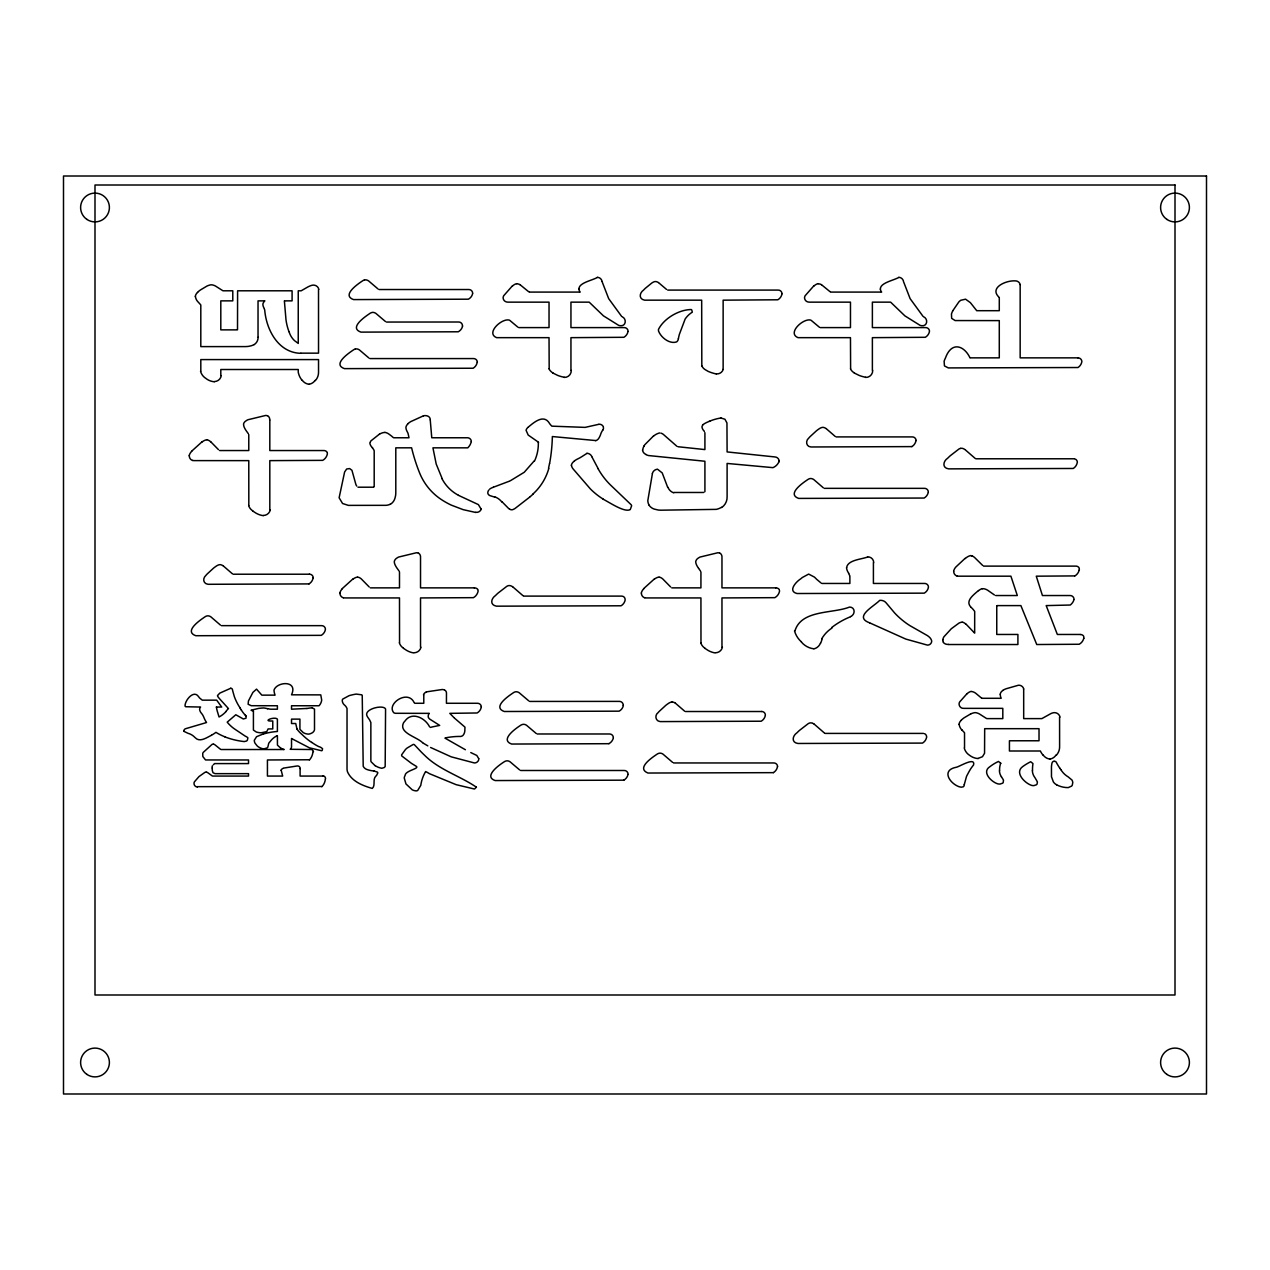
<?xml version="1.0" encoding="UTF-8"?>
<svg xmlns="http://www.w3.org/2000/svg" width="1270" height="1270" viewBox="0 0 1270 1270"><rect width="100%" height="100%" fill="white"/><g stroke="black" fill="none" stroke-linecap="round" stroke-linejoin="round"><path stroke-width="1.5" d="M212.169 767.874L212.185 766.445A2.588 2.588 0 0 1 212.471 765.778M220.805 375.507L220.805 369.506L298.244 369.506L298.244 372.221A17.701 17.701 0 0 0 301.958 380.159L302.244 380.444M480.854 508.698L478.393 504.603L458.47 495.348M202.755 753.554L202.755 754.682A13.859 13.859 0 0 0 202.882 756.602L205.549 759.952L248.523 759.968L248.523 763.587L214.646 763.587L213.376 764.699M623.189 705.31L623.205 705.056A3.746 3.746 0 0 0 619.458 701.389L529.796 701.437M281.21 770.334L282.67 776.065L267.43 776.065L267.43 759.968L309.166 759.762M652.383 473.726L647.811 500.618A9.684 9.684 0 0 0 648.843 504.634L649.256 505.285M462.439 326.057L462.47 325.676A3.746 3.746 0 0 0 458.724 322.008L386.445 322.056M549.545 463.486L548.513 468.328M722.884 369.411L722.995 368.856A9.668 9.668 0 0 0 723.138 367.157L723.138 300.164L777.811 299.784A8.604 8.604 0 0 0 781.955 294.116M1079.246 570.071L1079.325 569.452A3.318 3.318 0 0 0 1079.23 568.627M1083.802 638.413L1083.881 637.794A3.318 3.318 0 0 0 1083.786 636.968M778.732 462.042L778.923 461.137M203.025 752.602L212.074 744.379A4 4 0 0 1 213.122 744.125M820.547 643.287L820.865 642.62A23.654 23.654 0 0 0 822.071 639.048M952.802 310.737L958.834 301.942A12.541 12.541 0 0 1 960.771 300.276L965.549 299.18L970.216 302.53A32.163 32.163 0 0 1 971.534 304.101L976.551 310.467M534.305 460.788L524.256 472.265L510.318 480.774M644.033 445.992L644.573 445.103A17.129 17.129 0 0 1 644.842 444.69L653.415 436.054M602.98 429.863L603.472 428.45A5.302 5.302 0 0 0 603.409 427.53M225.679 711.724L226.219 711.057A30.75 30.75 0 0 1 228.473 708.596L219.25 698.405A28.67 28.67 0 0 1 218.456 697.373A3.175 3.175 0 0 1 217.503 695.547L219.805 693.118L230.68 688.292M191.564 451.279L202.009 441.833M342.281 588.582L352.727 579.136M643.715 588.582L654.161 579.136M197.517 292.402L198.771 291.227A27.765 27.765 0 0 1 200.39 289.989L206.994 286.052A15.129 15.129 0 0 1 210.979 284.813L211.153 284.829A7.239 7.239 0 0 1 212.709 284.988L213.979 285.369A14.319 14.319 0 0 1 215.535 286.067L222.583 290.56A5.794 5.794 0 0 0 223.155 290.798L232.791 290.798L232.791 300.863L220.805 300.863L220.805 329.867L236.633 329.867A4.731 4.731 0 0 0 237.506 329.803L237.601 290.798L292.084 290.798L292.084 300.863L284.385 300.863M961.247 720.217L962.517 719.042A27.765 27.765 0 0 1 964.12 717.804L970.74 713.867M527.812 427.53L527.701 427.625A8.572 8.572 0 0 0 526.986 428.466L526.939 428.53A4.381 4.381 0 0 0 526.082 430.339L528.193 435.054L537.607 441.611A54.451 54.451 0 0 1 538.575 442.341M702.675 425.101L701.961 426.752A6.62 6.62 0 0 0 704.088 430.974L704.358 431.578M528.003 427.339C533.844 422.481 543.814 413.591 549.577 423.513A13.605 13.605 0 0 0 551.91 426.164L585.121 427.387L598.678 424.339M532.876 494.3L530.225 496.665M408.146 423.545L408.813 422.973A20.241 20.241 0 0 1 410.766 421.608L423.434 415.83M529.844 496.999L515.017 508.492A12.875 12.875 0 0 1 512.413 509.73L511.715 509.778A4.429 4.429 0 0 1 509.841 509.286L509.826 509.286M967.089 693.579L959.644 701.977A6.54 6.54 0 0 0 959.136 703.437L959.088 703.897A4.461 4.461 0 0 0 962.184 708.216L962.866 708.263A7.112 7.112 0 0 0 964.009 708.358L1002.808 708.358L1002.808 718.614L986.901 718.614A5.794 5.794 0 0 1 986.33 718.375L979.376 713.931A14.319 14.319 0 0 0 977.725 713.184L976.566 712.835A7.239 7.239 0 0 0 974.884 712.645L974.725 712.676A15.129 15.129 0 0 0 970.756 713.899M512.239 286.036L503.666 295.783A7.795 7.795 0 0 0 503.111 297.624L503.126 297.831A4.397 4.397 0 0 0 506.46 301.942L507.047 302.038A8.985 8.985 0 0 0 508.476 302.149L549.037 302.149L549.037 327.596L518.763 327.596M813.673 286.036L805.101 295.783A7.795 7.795 0 0 0 804.545 297.624L804.545 297.831A4.397 4.397 0 0 0 807.895 301.942L808.482 302.038A8.985 8.985 0 0 0 809.911 302.149L850.471 302.149L850.471 327.596L820.198 327.596M630.285 509.492L631.635 505.762A5.318 5.318 0 0 0 631.19 504.777L611.886 486.331A71.231 71.231 0 0 1 598.106 468.741M574.342 460.947L574.786 460.629A21.225 21.225 0 0 1 577.183 459.2L578.564 458.502A37.56 37.56 0 0 0 582.009 456.533L586.931 453.39M965.136 558.34L955.993 566.88A9.271 9.271 0 0 0 953.627 571.262M978.44 590.566C973.439 594.963 964.978 601.012 970.883 607.123M321.532 786.479L197.326 786.67M1002.856 690.372L1002.967 690.293A15.065 15.065 0 0 1 1006.094 688.769L1018.476 685.228A5.096 5.096 0 0 1 1023.763 688.927M309.039 583.914L208.074 584.295C203.248 583.755 202.263 578.596 205.946 575.326A34.957 34.957 0 0 1 207.28 573.881L213.503 568.166A42.418 42.418 0 0 1 214.566 567.325L216.217 566.15A12.954 12.954 0 0 1 217.726 565.277L217.9 565.213A5.779 5.779 0 0 1 219.996 564.658A4.651 4.651 0 0 1 221.583 565.007L221.996 565.182A8.525 8.525 0 0 1 222.869 565.642L223.06 565.753M911.908 446.611L810.943 446.976C806.244 446.722 805.132 441.007 808.815 438.023A34.957 34.957 0 0 1 810.149 436.578L816.372 430.863A42.418 42.418 0 0 1 817.435 430.022L819.087 428.847A12.954 12.954 0 0 1 820.595 427.974L820.753 427.911A5.779 5.779 0 0 1 822.865 427.355A4.651 4.651 0 0 1 824.436 427.704L824.865 427.879A8.525 8.525 0 0 1 825.738 428.339L825.929 428.45M623.856 780.177L495.173 780.558C483.314 776.589 498.475 765.35 504.603 761.556A7.763 7.763 0 0 1 505.952 761L506.031 760.984A4.524 4.524 0 0 1 508.762 761.127L509.175 761.317A8.7 8.7 0 0 1 510.064 761.794L519.7 769.969M773.398 772.652L647.954 773.033C636.095 768.271 651.716 757.745 657.495 753.888A7.842 7.842 0 0 1 658.86 753.332L658.939 753.316A4.524 4.524 0 0 1 661.686 753.459L662.099 753.65A8.7 8.7 0 0 1 662.988 754.126L672.64 762.413M721.55 507.286L721.392 507.381A17.462 17.462 0 0 1 716.963 509.191A23.225 23.225 0 0 1 716.328 509.365L660.829 510.191A27.273 27.273 0 0 1 658.209 510.016L654.161 509.064A10.414 10.414 0 0 1 649.16 505.365M254.016 344.583L253.905 344.646A12.748 12.748 0 0 1 250.857 345.869L248.714 346.329A28.813 28.813 0 0 1 244.697 346.599L200.803 346.615L200.803 305.022A12.938 12.938 0 0 0 200.311 304.371L198.422 302.323A9.716 9.716 0 0 1 195.437 296.688L195.501 296.545M629.777 509.826C623.856 512.128 610.727 503.19 603.186 499.205M608.949 743.696L511.651 744.045C499.777 739.918 515.048 728.837 521.081 725.027A7.763 7.763 0 0 1 522.43 724.487L522.51 724.471A4.524 4.524 0 0 1 525.24 724.614L525.653 724.805A8.7 8.7 0 0 1 526.542 725.281L536.178 733.457M211.391 735.314C206.835 737.521 199.834 742.648 195.294 737.791A26.289 26.289 0 0 1 194.262 736.806A14.319 14.319 0 0 0 188.008 733.314L183.896 731.329M379.508 434.07L370.951 440.865A6.255 6.255 0 0 0 370.189 442.341M850.567 616.585C855.44 614.601 855.44 607.219 849.598 607.044C832.723 613.791 801.56 609.505 794.988 630.761M1074.658 575.913L1036.272 576.183L1042.432 595.535L1069.991 595.535A3.889 3.889 0 0 1 1074.055 599.281M390.033 504.269L389.398 504.571A11.573 11.573 0 0 1 385.921 505.333L348.377 505.381L342.567 503.507L339.122 497.776L344.615 471.995L346.662 468.995L349.663 468.582L351.949 470.313L355.886 484.473A12.954 12.954 0 0 0 356.124 484.997L356.727 486.045M509.476 481.155L493.363 487.22M283.416 768.128L297.275 765.953A2.73 2.73 0 0 1 300.26 768.62M426.006 692.182L426.244 692.086A12.271 12.271 0 0 1 427.276 691.737L442.198 689.515A8.096 8.096 0 0 1 442.849 689.562L443.754 689.737A4.461 4.461 0 0 1 444.421 689.975M709.247 421.259L710.549 420.735M1075.15 459.042A3.493 3.493 0 0 1 1077.325 462.264L1077.23 462.629A8.652 8.652 0 0 1 1073.213 468.471L948.658 468.868C941.895 468.011 943.102 461.137 947.674 458.216A68.85 68.85 0 0 1 950.182 455.803L958.961 449.008A8.001 8.001 0 0 1 960.279 448.469L960.342 448.453M472.662 293.433A8.207 8.207 0 0 1 468.36 299.196L353.584 299.593C340.709 295.116 359.489 282.924 362.871 280.654A7.763 7.763 0 0 1 364.363 280.035L364.426 280.019M477.202 362.188L477.155 362.569A8.604 8.604 0 0 1 473.123 368.236L344.456 368.633C331.454 364.173 350.488 351.965 353.758 349.695A7.763 7.763 0 0 1 355.235 349.075L355.314 349.059M263.414 733.901L256.572 736.695L254.302 740.283A6.318 6.318 0 0 0 255.032 743.188L257.238 745.966A12.033 12.033 0 0 0 263.858 748.903L267.176 747.887A2.81 2.81 0 0 0 267.843 747.062L268.748 743.22L271.669 739.711A18.637 18.637 0 0 1 277.336 735.616M595.646 440.547L552.355 436.547A170.513 170.513 0 0 1 549.608 463.486M306.895 708.454L291.528 709.2L291.528 705.755L319.056 705.755A10.366 10.366 0 0 0 321.691 700.04L320.77 694.88L291.528 694.817C298.355 680.053 276.971 681.434 274.018 690.086A15.05 15.05 0 0 0 275.082 695.135L261.842 695.15L256.524 689.134L252.905 692.388L248.444 700.945L248.126 704.247L251.254 705.707L277.4 705.755L277.4 709.2L270.78 709.2A16.589 16.589 0 0 1 268.383 708.819L267.541 708.676M300.736 353.203L300.53 353.235A8.033 8.033 0 0 1 299.895 353.282C278.257 352.203 266.414 329.946 264.731 310.197A9.065 9.065 0 0 0 264.477 309.277L264.414 309.07M978.17 758.38L982.472 756.698L984.552 753.269L984.679 728.678L1039.019 728.678L1039.019 740.775L1009.428 740.775L1009.428 750.999L1040.368 750.999A17.399 17.399 0 0 0 1042.781 754.793L1043.178 755.269M720.995 418.036L724.948 419.243L726.948 422.958L727.107 451.929L775.065 456.962A4.429 4.429 0 0 1 779.177 461.105M982.44 588.74L982.901 588.708A6.667 6.667 0 0 1 984.758 588.962L985.456 589.169A13.97 13.97 0 0 1 987.695 590.248L994.458 594.979M263.271 515.477L263.462 515.461A7.08 7.08 0 0 0 270.272 509.969M597.376 277.447C591.82 280.606 578.66 282.797 578.945 289.131M898.811 277.447C893.27 280.543 880.062 282.877 880.38 289.131M379.079 289.528L468.741 289.528A3.746 3.746 0 0 1 472.646 293.132M667.718 290.084L778.129 290.084A3.746 3.746 0 0 1 782.018 293.703M529.479 292.084L580.184 292.084A6.493 6.493 0 0 1 578.898 289.131M830.913 292.084L881.618 292.084A6.493 6.493 0 0 1 880.332 289.131M976.789 310.69L999.284 310.69L999.284 297.863M301.022 353.155L318.532 353.155L318.516 289.417M970.153 357.854L999.284 357.854L999.284 320.611L955.119 320.564L951.659 318.357L951.468 313.992A17.986 17.986 0 0 1 952.817 310.753M1077.944 357.854L1020.159 357.854L1020.159 286.036A6.81 6.81 0 0 0 1020.048 284.766L1020.016 284.655M369.951 358.569L473.456 358.569A3.746 3.746 0 0 1 477.361 362.188M716.375 373.904L716.597 373.904A6.477 6.477 0 0 0 723.17 369.506M564.118 377.158L563.705 377.126A31.178 31.178 0 0 1 557.657 375.38L552.894 373.047M865.553 377.158L865.14 377.126A31.178 31.178 0 0 1 859.091 375.38L854.329 373.047M214.265 381.587L214.614 381.556A7.017 7.017 0 0 0 221.266 375.587M598.98 424.275L599.297 424.275A4.096 4.096 0 0 1 603.409 427.006M836.089 436.912L912.209 436.912A3.746 3.746 0 0 1 916.115 440.531M219.631 450.548L248.777 450.548L248.777 434.626M975.9 458.787L1073.515 458.787A4.921 4.921 0 0 1 1074.293 458.851M357.981 487.204L373.507 487.204M824.325 488.347L924.417 488.347A3.746 3.746 0 0 1 928.322 491.95M673.814 492.474L702.691 492.474A8.223 8.223 0 0 0 703.834 492.395M475.805 512.477L463.169 509.651L451.374 505.158A78.295 78.295 0 0 1 441.166 499.428A57.848 57.848 0 0 1 419.735 473.265A178.197 178.197 0 0 1 411.607 447.818L395.795 447.834L395.795 492.109A24.32 24.32 0 0 1 395.573 495.681L394.954 498.269A10.43 10.43 0 0 1 390.192 504.412M867.616 557.022C861.187 559.403 847.598 560.006 846.646 567.642M983.551 566.118L1075.579 566.118A3.873 3.873 0 0 1 1079.103 567.817M233.22 574.215L309.34 574.215M821.944 583.454L849.884 583.454L849.884 576.278M370.348 587.867L399.494 587.867L399.494 571.929M474.329 587.867L420.529 587.867L420.529 557.371A4.588 4.588 0 0 0 418.433 553.037M671.782 587.867L700.929 587.867L700.929 571.929M775.764 587.867L721.963 587.867L721.963 557.371A4.588 4.588 0 0 0 719.868 553.037M995.696 595.535L1017.318 595.535L1010.904 576.183L959.009 576.183A7.588 7.588 0 0 1 957.77 576.104L957.135 575.961M523.748 596.106L621.379 596.106A4.921 4.921 0 0 1 622.141 596.154M997.283 605.6L1020.889 605.6L1036.749 644.525L1079.214 644.255A9.382 9.382 0 0 0 1083.754 638.397M221.456 625.65L321.564 625.65A3.746 3.746 0 0 1 325.453 629.269M1080.151 634.46L1057.354 634.46L1046.194 605.6L1070.245 605.028A10.779 10.779 0 0 0 1073.912 599.932M948.42 644.525L1017.905 644.525L1017.905 634.46L996.759 634.46L996.759 605.822M982.17 698.294L1001.189 698.294L1000.697 696.992A8.239 8.239 0 0 1 1000.331 695.261L1000.315 694.817M415.052 703.278L423.783 703.278L423.783 694.96M216.408 707.041L221.694 707.041L216.694 700.151L202.279 700.151L199.755 698.135A30.242 30.242 0 0 1 198.596 696.69C193.707 689.229 184.674 700.738 185.055 706.041A1.746 1.746 0 0 0 185.737 706.739L200.565 707.041A3.715 3.715 0 0 0 199.644 709.597A7.08 7.08 0 0 0 201.295 713.089A14.541 14.541 0 0 1 203.756 717.121A28.496 28.496 0 0 0 206.534 722.535L185.341 728.774A2.842 2.842 0 0 0 183.801 731.187M685.371 711.517L761.492 711.517M429.038 713.359L395.335 713.295A5.699 5.699 0 0 1 393.779 712.724C386.096 703.929 408.067 688.896 414.242 702.818M825.182 733.409L922.798 733.409A4.921 4.921 0 0 1 923.576 733.457M537.162 733.981L609.457 733.981A3.746 3.746 0 0 1 613.346 737.584M220.916 749.522L284.178 749.522A13.367 13.367 0 0 1 280.813 748.205M673.608 762.952L773.7 762.952A3.746 3.746 0 0 1 777.605 766.572M520.668 770.493L624.173 770.493A3.746 3.746 0 0 1 628.063 774.097M323.024 776.065L300.101 776.065L300.101 768.62M657.844 469.456L662.226 472.932L667.702 487.362M373.952 770.969L377.285 772.049A2.381 2.381 0 0 1 377.841 772.858L376.571 775.43A14.684 14.684 0 0 1 375.872 776.097C372.332 779.32 375.777 785.447 372.269 788.416C362.871 785.765 351.647 781.367 347.488 771.795A11.097 11.097 0 0 1 347.027 768.985L347.027 708.596A8.62 8.62 0 0 0 344.297 704.866A6.096 6.096 0 0 1 342.265 700.214A3.461 3.461 0 0 1 342.725 699.103L349.075 695.674A54.531 54.531 0 0 1 356.251 694.087L361.744 694.817A2.095 2.095 0 0 1 362.236 695.484L363.204 766.255A6.398 6.398 0 0 0 365.522 768.794L365.903 769.017A7.842 7.842 0 0 0 367.173 769.572A25.813 25.813 0 0 0 373.952 770.969M312.325 707.946L314.5 709.089L314.5 729.774A4.921 4.921 0 0 1 312.404 732.695A10.033 10.033 0 0 1 308.769 734.108A10.986 10.986 0 0 1 303.292 732.631L299.926 729.345L299.926 719.122L291.528 719.122L291.528 723.519L295.719 723.519L296.974 728.917M678.005 446.738L704.913 449.58L704.913 432.721M495.046 497.237L489.585 495.506M192.707 460.391L193.294 460.534A7.588 7.588 0 0 0 194.532 460.613L248.777 460.629L248.825 505.492M644.811 597.694L645.446 597.837A7.588 7.588 0 0 0 646.684 597.932L700.929 597.932L700.976 642.795M343.376 597.694L344.011 597.837A7.588 7.588 0 0 0 345.249 597.932L399.494 597.932L399.542 642.795M972.217 556.006L972.249 556.022A4 4 0 0 0 971.169 555.752M821.436 284.655L829.215 291.02A11.414 11.414 0 0 0 830.04 291.624L830.31 291.783M520.001 284.655L527.78 291.02A11.414 11.414 0 0 0 528.606 291.624L528.876 291.783M869.712 622.871L905.812 639.08L927.37 645.096A4.127 4.127 0 0 0 931.72 641.064M869.569 622.808C853.297 616.903 873.871 606.473 879.713 600.361L880.713 600.361A6.937 6.937 0 0 1 886.222 602.964L894.731 613.077A78.724 78.724 0 0 0 909.876 625.618L927.179 635.476A18.082 18.082 0 0 1 927.719 635.841L928.291 636.254A13.478 13.478 0 0 1 929.005 636.826L929.624 637.413A7.302 7.302 0 0 1 931.529 640.445M470.773 752.57L476.806 755.459L478.663 758.539M645.986 454.581L646.335 454.755A14.446 14.446 0 0 0 648.51 455.549L704.913 461.248L704.913 491.68M509.714 509.238L509.683 509.222A8.461 8.461 0 0 1 508.746 508.619L502.11 501.856M465.392 749.729L444.96 738.108A18.224 18.224 0 0 1 447.627 737.473L447.723 737.457A71.977 71.977 0 0 1 460.947 736.441L462.47 735.838A5.874 5.874 0 0 0 464.169 733.457L464.423 732.822A10.112 10.112 0 0 0 464.63 732.012L464.693 731.711A13.033 13.033 0 0 0 464.82 730.948L464.979 727.154L454.247 717.915M981.631 698.024L981.567 697.992A9.43 9.43 0 0 1 980.805 697.5L975.789 693.309A8.858 8.858 0 0 0 971.248 691.467M676.91 446.278L663.178 434.261A10.097 10.097 0 0 0 662.337 433.737L662.051 433.594A5.318 5.318 0 0 0 660.987 433.181M280.781 748.236L277.447 745.125L277.4 735.743M430.578 747.474L451.231 756.841L474.329 762.937A4.27 4.27 0 0 0 478.853 758.761M975.265 458.486L965.073 449.644M824.468 733.06L814.276 724.202M523.034 595.741L512.842 586.899M1056.592 784.765L1055.354 783.971A8.969 8.969 0 0 1 1053.37 781.907L1051.481 776.764L1051.449 766.858A23.987 23.987 0 0 1 1051.957 763.238L1052.322 762.317A2.286 2.286 0 0 1 1054.084 761.254M427.815 745.871L423.307 743.204M422.815 742.918C417.052 736.79 398.161 733.044 403.638 722.63A16.923 16.923 0 0 1 404.908 721.138C411.75 711.2 424.974 717.788 429.498 726.662M658.431 282.559L658.32 282.496A8.08 8.08 0 0 0 657.431 282.019L657.066 281.876A4.381 4.381 0 0 0 654.431 281.686A9.906 9.906 0 0 0 651.637 283.162L645.287 288.338A59.769 59.769 0 0 0 643.604 290.036C639.429 292.894 638.508 298.958 644.541 300.164L701.675 300.164L701.818 365.712M675.211 703.072L675.021 702.945A8.525 8.525 0 0 0 674.148 702.485L673.767 702.326A4.651 4.651 0 0 0 672.147 701.992M814.038 724.043L813.832 723.916A9.049 9.049 0 0 0 812.895 723.408M512.604 586.74L512.397 586.613A9.049 9.049 0 0 0 511.461 586.105L511.064 585.93A4.604 4.604 0 0 0 508.19 585.708A8.001 8.001 0 0 0 506.809 586.327L498.031 593.106A68.85 68.85 0 0 0 495.506 595.519C491.03 598.583 489.617 604.996 496.506 606.171L621.062 605.79A8.652 8.652 0 0 0 625.173 599.948L625.11 599.567A3.493 3.493 0 0 0 622.998 596.344M375.126 765.715L371.173 761.841A4.778 4.778 0 0 1 370.856 760.889L370.856 722.535L369.602 719.899A33.258 33.258 0 0 0 368.348 718.121A20.606 20.606 0 0 1 367.189 716.296C362.998 709.104 383.445 704.183 385.572 709.025L385.175 766.413A3.096 3.096 0 0 1 384.191 767.54L381.889 768.271A16.621 16.621 0 0 1 375.19 765.619M964.755 449.437L964.613 449.358A9.049 9.049 0 0 0 963.612 448.802L963.295 448.659A4.604 4.604 0 0 0 960.342 448.405M820.976 582.93L816.642 579.295A46.609 46.609 0 0 0 814.387 577.072L808.657 574.088L802.354 577.501A64.373 64.373 0 0 0 800.719 578.85C795.893 581.866 787.543 591.248 797.036 593.519L924.258 593.153A8.604 8.604 0 0 0 928.402 587.486M378.015 288.941L368.538 280.86A8.7 8.7 0 0 0 367.586 280.352L367.205 280.194A4.524 4.524 0 0 0 364.426 279.987M385.461 321.532L375.888 313.404A8.7 8.7 0 0 0 374.936 312.88L374.523 312.706A4.524 4.524 0 0 0 371.792 312.515L371.761 312.563A7.763 7.763 0 0 0 370.364 313.118C366.903 315.516 347.916 327.612 360.934 332.121L458.232 331.787A8.588 8.588 0 0 0 462.597 326.088M368.887 357.981L359.41 349.917A8.7 8.7 0 0 0 358.457 349.393L358.077 349.234A4.524 4.524 0 0 0 355.298 349.028M528.796 700.897L519.192 692.737A8.7 8.7 0 0 0 518.303 692.261L518.001 692.134A4.524 4.524 0 0 0 515.144 691.896A7.763 7.763 0 0 0 513.731 692.499C509.683 695.23 491.538 707.041 504.301 711.502L619.093 711.168A8.207 8.207 0 0 0 623.38 705.342M658.638 282.702L666.544 289.433M826.151 428.593L835.152 436.388M675.434 703.215L684.435 711.01M223.282 565.912L232.283 573.707M823.262 487.743L813.705 479.504A8.7 8.7 0 0 0 812.816 479.028L812.467 478.885A4.524 4.524 0 0 0 809.641 478.663A7.842 7.842 0 0 0 808.228 479.282C803.91 482.14 786.067 494.014 798.671 498.411L924.115 498.046A8.604 8.604 0 0 0 928.259 492.363M220.393 625.046L210.836 616.823A8.7 8.7 0 0 0 209.947 616.331L209.645 616.204A4.524 4.524 0 0 0 206.772 615.982A7.842 7.842 0 0 0 205.359 616.585C201.152 619.411 183.102 631.301 195.802 635.714L321.247 635.349A8.604 8.604 0 0 0 325.39 629.682M220.377 749.205L214.995 744.855A7.652 7.652 0 0 0 214.392 744.49M923.512 316.706C928.497 318.865 927.418 326.692 921.512 325.691A10.065 10.065 0 0 1 920.004 325.31L904.891 315.865L890.619 302.149L872.379 302.149L872.379 327.596L925.608 327.596A3.746 3.746 0 0 1 929.497 331.216M622.094 316.706C627.062 318.865 625.983 326.692 620.077 325.691A10.065 10.065 0 0 1 618.585 325.31L603.456 315.865L589.185 302.149L570.944 302.149L570.944 327.596L624.173 327.596A3.746 3.746 0 0 1 628.063 331.216M704.898 648.335L706.771 649.557A19.748 19.748 0 0 0 715.391 652.955L715.613 652.764A7.08 7.08 0 0 0 722.408 647.287M403.463 648.335L405.336 649.557A19.748 19.748 0 0 0 413.956 652.955L414.179 652.764A7.08 7.08 0 0 0 420.973 647.287M252.666 510.953L254.619 512.255A19.748 19.748 0 0 0 263.239 515.652M295.354 341.249L298.244 343.424L298.244 290.798L301.165 290.798L308.054 286.845A32.369 32.369 0 0 1 308.689 286.544L310.086 285.925A17.447 17.447 0 0 1 310.563 285.734L311.198 285.512A8.747 8.747 0 0 1 313.134 285.115L313.452 285.115A5.413 5.413 0 0 1 318.834 289.338M210.661 441.674L218.488 449.659M966.121 624.205L973.264 631.666A33.369 33.369 0 0 0 974.662 633.127L974.693 611.442A23.209 23.209 0 0 0 972.026 608.219L971.217 607.457M982.662 565.452L974.598 557.498A8.858 8.858 0 0 0 972.264 555.99M962.152 730.282L962.215 730.329A10.382 10.382 0 0 1 959.152 724.503L959.247 724.36M670.639 586.962L662.813 578.993A9.033 9.033 0 0 0 660.384 577.437A4.191 4.191 0 0 0 659.273 577.215M369.205 586.962L361.378 578.993A9.033 9.033 0 0 0 358.95 577.437A4.191 4.191 0 0 0 357.838 577.215M244.777 714.692L243.046 712.549A76.073 76.073 0 0 1 241.252 709.914M922.893 316.166L910.114 298.64L903.51 281.591M621.459 316.166L608.679 298.64L602.075 281.591M969.899 357.632C964.168 345.678 951.563 340.868 945.404 358.124A25.59 25.59 0 0 0 945.007 358.95A16.224 16.224 0 0 0 944.118 361.267L944.451 365.919L948.325 367.919L1077.976 367.522A8.715 8.715 0 0 0 1081.85 361.712L1081.802 361.045A3.81 3.81 0 0 0 1077.944 357.886M453.85 717.518L449.818 713.359L477.123 712.978A8.604 8.604 0 0 0 481.251 707.311L481.171 706.898M698.659 568.468L700.484 571.008M698.548 568.325L698.119 567.69A21.384 21.384 0 0 1 696.897 565.61A9.223 9.223 0 0 1 695.706 561.642L695.817 561.261A5.128 5.128 0 0 1 697.897 558.356L699.214 557.482A16.335 16.335 0 0 1 700.119 557.038L717.772 552.767A4.397 4.397 0 0 1 719.423 553.053M1060.72 769.556L1059.577 767.858M1001.395 776.795L1001.855 777.478A24.908 24.908 0 0 1 1003.475 780.177L1003.221 782.431A2.588 2.588 0 0 1 1002.617 783.193L1000.109 784.034A8.319 8.319 0 0 1 997.569 783.78C991.203 781.812 981.297 771.874 990.06 766.572A43.704 43.704 0 0 1 998.458 761.46L1000.808 763.302M241.252 709.914L239.951 707.898M848.598 573.468L849.678 575.516M399.05 571.008L396.684 567.69A21.384 21.384 0 0 1 395.462 565.61A9.223 9.223 0 0 1 394.272 561.642L394.383 561.261A5.128 5.128 0 0 1 396.462 558.356L397.78 557.482A16.335 16.335 0 0 1 398.685 557.038L416.338 552.767A4.397 4.397 0 0 1 417.989 553.053M248.333 433.705L245.967 430.387A21.384 21.384 0 0 1 244.745 428.308A9.223 9.223 0 0 1 243.554 424.339M246.142 716.153L245.999 718.201L243.332 718.979L235.807 714.756L227.203 722.154A35.544 35.544 0 0 0 235.125 729.361L245.396 736.235A16.161 16.161 0 0 1 246.713 736.854L247.888 737.854L247.38 740.14A2.635 2.635 0 0 1 246.459 741.061L244.221 741.569A75.581 75.581 0 0 1 224.726 736.806M598.186 468.693L592.026 457.089M999.03 297.243C989.108 287.909 1005.443 280.416 1014.936 280.86A5.096 5.096 0 0 1 1020.223 284.559M442.214 478.726L436.197 464.01L432.943 447.834L467.804 447.834L468.535 447.008A11.525 11.525 0 0 0 471.202 441.769M264.271 308.673L263.906 307.816A7.461 7.461 0 0 1 262.89 304.213L263.001 303.578A7.112 7.112 0 0 1 264.858 300.895L258.032 300.863L258.032 337.328M850.614 368.792L850.471 337.661L798.052 337.661C786.813 333.184 803.18 318.056 810.657 320.088A8.493 8.493 0 0 1 811.228 320.389L818.959 326.866A11.763 11.763 0 0 0 819.404 327.168M591.868 456.66L591.741 456.39A5.509 5.509 0 0 0 586.931 453.295M549.18 368.792L549.037 337.661L496.618 337.661C485.394 333.169 501.729 318.056 509.222 320.088A8.493 8.493 0 0 1 509.794 320.389L517.525 326.866A11.763 11.763 0 0 0 517.969 327.168M1023.541 688.991L1023.572 689.15A6.81 6.81 0 0 1 1023.683 690.404L1023.683 718.614L1041.86 718.614L1051.1 713.486A17.859 17.859 0 0 1 1051.592 713.295L1052.163 713.089A8.747 8.747 0 0 1 1054.211 712.645L1054.37 712.645A5.651 5.651 0 0 1 1060.005 717.01M903.399 281.083L903.319 280.749A4.889 4.889 0 0 0 898.811 277.32M601.964 281.083L601.885 280.749A4.889 4.889 0 0 0 597.376 277.32M964.533 747.824L964.533 732.853A15.843 15.843 0 0 0 962.2 730.361M200.819 371.173L200.803 359.585L318.532 359.585L318.532 372.475A12.128 12.128 0 0 1 315.357 380.587M1059.577 717.106L1059.609 747.03A12.033 12.033 0 0 1 1056.291 755.269M284.416 301.323L285.988 319.722A53.372 53.372 0 0 0 288.988 331.692M212.169 768.207L212.233 769.429A23.066 23.066 0 0 0 212.36 770.763L213.042 772.747L215.09 773.652L248.523 773.652L248.523 776.065L213.662 776.065A28.067 28.067 0 0 1 212.344 776.018L208.47 773.192A8.303 8.303 0 0 0 207.454 772.509A3.445 3.445 0 0 0 206.311 772.096M430.244 419.973L431.768 437.769L467.709 437.769A3.889 3.889 0 0 1 471.329 441.515M942.912 639.651L942.912 639.778A4.905 4.905 0 0 0 943.229 641.604M915.956 440.531L915.924 440.912A8.604 8.604 0 0 1 911.876 446.58M873.411 562.626L873.411 583.454L924.576 583.454A3.746 3.746 0 0 1 928.465 587.073M872.379 370.427L872.379 337.661L925.29 337.296A8.604 8.604 0 0 0 929.434 331.629M777.446 766.572L777.415 766.953A8.604 8.604 0 0 1 773.382 772.62M721.963 647.192L721.963 597.932L774.843 597.662A9.382 9.382 0 0 0 779.383 591.788L779.51 591.185A3.318 3.318 0 0 0 779.415 590.359M571.563 465.534L571.627 466.106A7.509 7.509 0 0 0 573.214 469.043L590.328 488.871A70.882 70.882 0 0 0 603.218 499.142M570.944 370.427L570.944 337.661L623.856 337.296A8.604 8.604 0 0 0 627.999 331.629M420.529 647.192L420.529 597.932L473.408 597.662A9.382 9.382 0 0 0 477.949 591.788L478.076 591.185A3.318 3.318 0 0 0 477.98 590.359M374.19 486.712L374.19 450.755A7.683 7.683 0 0 0 372.38 447.961M313.087 577.834L313.055 578.215A8.604 8.604 0 0 1 309.023 583.882M269.812 420.068L269.812 450.548L323.612 450.548A3.873 3.873 0 0 1 327.136 452.263M269.812 509.873L269.812 460.629L322.691 460.359A9.382 9.382 0 0 0 327.231 454.485L327.358 453.882A3.318 3.318 0 0 0 327.263 453.057M253.413 711.136L253.413 730.059L256.349 732.044A19.193 19.193 0 0 0 261.207 732.79L266.748 731.631L268.129 728.917L272.764 728.917L272.764 720.963C261.048 721.678 274.542 716.089 277.4 719.122L277.4 731.472A66.548 66.548 0 0 0 263.446 733.981M189.325 455.739L189.325 455.867A4.747 4.747 0 0 0 192.595 460.502M323.072 775.779A2.873 2.873 0 0 1 325.517 779.018M325.342 779.224A12.367 12.367 0 0 1 321.818 786.765M197.31 787.019A3.588 3.588 0 0 1 194.024 783.082A4.191 4.191 0 0 1 194.437 781.828L199.009 776.557L204.899 772.382A4.429 4.429 0 0 1 206.073 772.112M213.423 744.125A3 3 0 0 1 213.931 744.283M253.428 711.089A5.731 5.731 0 0 0 252.079 710.644A5.842 5.842 0 0 1 251.063 710.232L258.429 708.438A57.531 57.531 0 0 1 263.716 707.961L263.874 707.977A21.606 21.606 0 0 1 267.526 708.739M306.911 708.533A30.623 30.623 0 0 1 312.309 707.85M296.894 728.98A29.639 29.639 0 0 0 301.895 734.377A65.802 65.802 0 0 0 311.674 742.458M311.737 742.363A51.927 51.927 0 0 0 318.691 746.569L319.5 746.823A18.209 18.209 0 0 1 321.008 747.506L322.548 748.697L322.278 750.205A1.619 1.619 0 0 1 321.723 750.76L309.435 747.824L292.084 738.807A31.75 31.75 0 0 1 291.528 738.442L291.528 746.538A3.318 3.318 0 0 1 290.211 749.3L310.658 749.522A2.445 2.445 0 0 1 312.42 749.983M313.118 750.729A2.445 2.445 0 0 1 313.452 751.649M312.896 751.967A13.367 13.367 0 0 1 309.42 759.984M281.035 770.255A3.223 3.223 0 0 1 282.877 768.493M216.392 707.041A48.212 48.212 0 0 0 217.249 711.089L219.059 716.978A24.241 24.241 0 0 0 225.758 711.803M230.68 688.276A1.81 1.81 0 0 1 232.362 689.245L232.601 690.34A44.18 44.18 0 0 0 232.966 691.769L234.363 696.674A52.514 52.514 0 0 0 240.03 707.85M244.935 714.867A6.461 6.461 0 0 1 246.174 716.137M224.742 736.759A54.102 54.102 0 0 1 215.948 732.345A41.402 41.402 0 0 1 211.391 735.298M1032.526 770.541A35.512 35.512 0 0 1 1032.97 763.572L1030.684 761.746A54.848 54.848 0 0 0 1022.731 766.572C1014.127 772.62 1025.065 783.463 1031.827 785.447A8.319 8.319 0 0 0 1033.971 785.59L1036.463 784.765A2.588 2.588 0 0 0 1037.066 784.003L1037.399 782.05A23.146 23.146 0 0 0 1036.447 780.209L1034.955 777.653A12.16 12.16 0 0 1 1032.351 770.557M999.617 770.684A18.479 18.479 0 0 1 1000.681 763.254M1001.443 776.78A11.43 11.43 0 0 1 999.426 770.699M627.999 774.51A8.604 8.604 0 0 1 623.84 780.145M613.315 738.013A8.588 8.588 0 0 1 608.917 743.648M672.147 701.961A5.779 5.779 0 0 0 670.052 702.532L669.877 702.596A12.954 12.954 0 0 0 668.369 703.453L666.718 704.628A42.418 42.418 0 0 0 665.655 705.469L659.432 711.184A34.957 34.957 0 0 0 658.098 712.629C654.621 714.899 655.177 721.154 660.225 721.598L761.19 721.217A8.604 8.604 0 0 0 765.318 715.55M761.492 711.47A3.746 3.746 0 0 1 765.397 715.137M812.498 723.233A4.604 4.604 0 0 0 809.625 723.011A8.001 8.001 0 0 0 808.244 723.63L799.465 730.409A68.85 68.85 0 0 0 796.941 732.822C792.432 735.79 791.146 742.585 797.941 743.474L922.496 743.093A8.652 8.652 0 0 0 926.608 737.251M924.433 733.647A3.493 3.493 0 0 1 926.608 736.87M309.34 574.167A3.746 3.746 0 0 1 313.245 577.834M474.345 587.931A3.873 3.873 0 0 1 477.853 589.566M403.447 648.144A10.001 10.001 0 0 1 399.351 642.858M343.313 597.805A4.747 4.747 0 0 1 339.963 593.169M339.868 592.995A9.382 9.382 0 0 1 342.392 588.693M352.838 579.279A10.255 10.255 0 0 1 357.457 577.056M775.779 587.931A3.873 3.873 0 0 1 779.288 589.566M704.882 648.144A10.001 10.001 0 0 1 700.786 642.858M644.747 597.805A4.747 4.747 0 0 1 641.398 593.169M641.302 592.995A9.382 9.382 0 0 1 643.827 588.693M654.272 579.279A10.255 10.255 0 0 1 658.892 577.056M831.707 627.523A77.422 77.422 0 0 1 850.535 616.744M821.706 638.842A31.861 31.861 0 0 1 831.993 628.015M820.42 643.239A9.35 9.35 0 0 1 814.038 648.843M813.625 648.779A19.113 19.113 0 0 1 801.433 642.08M801.449 641.906A22.749 22.749 0 0 1 794.512 630.904M848.757 573.262A11.335 11.335 0 0 1 846.519 567.658M867.6 556.895A5.731 5.731 0 0 1 873.712 562.626M948.388 644.366A5.731 5.731 0 0 1 943.118 642.175M942.832 639.651A7.763 7.763 0 0 1 944.007 636.714L951.325 628.729L959.009 623.078A8.414 8.414 0 0 1 961.977 622.189M962.342 622.109A6.985 6.985 0 0 1 965.946 624.348M978.535 590.677A9.271 9.271 0 0 1 982.409 588.645M957.072 576.056A4.747 4.747 0 0 1 953.722 571.436M965.311 558.53A11.716 11.716 0 0 1 970.74 555.53M1079.198 570.055A9.382 9.382 0 0 1 1074.722 576.024M1080.151 634.54A3.873 3.873 0 0 1 1083.659 636.159M702.564 424.942A24.479 24.479 0 0 1 709.311 421.402M710.613 420.783A49.911 49.911 0 0 1 720.979 417.973M778.812 462.089A11.176 11.176 0 0 1 772.938 467.646L727.107 463.439L727.107 496.792A12.414 12.414 0 0 1 721.709 507.508M652.351 473.519A5.842 5.842 0 0 1 657.352 469.217M673.687 492.839A9.493 9.493 0 0 1 667.941 487.283M645.986 454.438A5.604 5.604 0 0 1 642.509 449.993M642.731 449.945A9.366 9.366 0 0 1 644.065 446.008M653.526 436.166A13.811 13.811 0 0 1 659.749 432.927M571.278 465.471A6.604 6.604 0 0 1 574.437 461.105M548.815 468.408A54.023 54.023 0 0 1 532.765 494.173M495.157 496.983A15.907 15.907 0 0 1 501.904 502.031M489.14 495.173A3.905 3.905 0 0 1 487.902 493.57L487.807 492.808A4.477 4.477 0 0 1 488.918 489.95M489.744 489.045A11.906 11.906 0 0 1 493.379 487.283M538.321 442.341A41.069 41.069 0 0 1 534.591 460.915M602.933 429.831A17.208 17.208 0 0 0 600.345 435.261L600.075 435.785A15.446 15.446 0 0 1 599.218 437.563L598.98 437.959A5.588 5.588 0 0 1 595.693 440.69M428.196 416.322A5.144 5.144 0 0 0 427.022 415.861L426.323 415.703A9.477 9.477 0 0 0 424.878 415.608L424.561 415.623A12.763 12.763 0 0 0 423.434 415.83M428.625 416.56A3.969 3.969 0 0 1 430.26 419.783M458.486 495.3A39.084 39.084 0 0 1 442.055 478.806M481.314 508.873A4.826 4.826 0 0 1 475.837 512.286M372.57 447.754A7.414 7.414 0 0 1 369.856 443.119M379.539 434.149A11.414 11.414 0 0 1 384.842 432.419M384.953 432.403A9.144 9.144 0 0 1 388.985 434.149L391.716 436.181A8.477 8.477 0 0 0 393.732 437.769L409.003 437.769L408.226 434.165A7.858 7.858 0 0 0 407.162 431.641L407.114 431.483A9.446 9.446 0 0 1 405.908 427.323L406.035 426.783A7.191 7.191 0 0 1 408.194 423.593M207.121 439.896A4.191 4.191 0 0 1 208.216 440.166A9.033 9.033 0 0 1 210.63 441.722M243.554 423.91A5.128 5.128 0 0 1 245.745 421.053L247.063 420.179A16.335 16.335 0 0 1 247.967 419.735L265.62 415.465A4.397 4.397 0 0 1 267.272 415.75M267.716 415.734A4.588 4.588 0 0 1 269.7 420.053M252.746 510.842A10.001 10.001 0 0 1 248.634 505.555M189.151 455.692A9.382 9.382 0 0 1 191.675 451.374M202.12 441.96A10.255 10.255 0 0 1 206.74 439.753M200.533 371.269A12.224 12.224 0 0 0 205.803 378.365A15.542 15.542 0 0 0 214.249 381.762M309.023 384.254A9.446 9.446 0 0 1 302.355 380.365M315.103 380.397A9.017 9.017 0 0 1 309.245 384.207M294.577 340.725A20.066 20.066 0 0 1 289.068 331.74M258.112 337.328A8.557 8.557 0 0 1 254.143 344.646M195.278 296.497A6.667 6.667 0 0 1 197.564 292.465M571.278 370.411A6.81 6.81 0 0 1 564.102 377.428M552.942 372.935A9.446 9.446 0 0 1 549.037 368.856M512.381 286.179A9.096 9.096 0 0 1 516.636 283.654M516.874 283.797A7.525 7.525 0 0 1 519.986 284.67M716.375 373.967A42.339 42.339 0 0 1 708.184 371.396L705.056 369.57A9.414 9.414 0 0 1 701.723 365.76M872.712 370.411A6.81 6.81 0 0 1 865.537 377.428M854.377 372.935A9.446 9.446 0 0 1 850.471 368.856M813.816 286.179A9.096 9.096 0 0 1 818.071 283.654M818.309 283.797A7.525 7.525 0 0 1 821.42 284.67M1054.1 761.333A4.064 4.064 0 0 1 1055.545 761.508L1056.148 762.032A50.848 50.848 0 0 0 1059.609 767.826M1060.783 769.525A21.161 21.161 0 0 0 1068.181 776.891L1071.912 779.97A5.731 5.731 0 0 1 1072.769 782.574L1072.277 785.146A3.858 3.858 0 0 1 1071.578 786.114L1068.229 787.606A24.527 24.527 0 0 1 1056.576 784.796M430.308 727.44A50.911 50.911 0 0 1 432.88 726.789L439.674 725.408L429.863 719.185A5.572 5.572 0 0 1 428.371 717.391A2.842 2.842 0 0 1 428.212 716.502A5.255 5.255 0 0 1 429.149 713.438M423.513 694.896A3.651 3.651 0 0 1 426.037 692.261M444.786 690.166A3.302 3.302 0 0 1 446.469 692.975L446.437 703.278L477.425 703.278A3.746 3.746 0 0 1 481.33 706.898M967.2 693.69A8.08 8.08 0 0 1 970.963 691.452M1000.125 694.404A5.699 5.699 0 0 1 1002.903 690.467M1056.005 755.063A8.922 8.922 0 0 1 1050.179 759.031M1049.941 759.079A9.652 9.652 0 0 1 1043.289 755.19M978.17 758.571A15.637 15.637 0 0 1 969.581 755.301A12.224 12.224 0 0 1 964.263 748.062M959.009 724.313A6.667 6.667 0 0 1 961.311 720.28M476.393 787.194L474.488 789.035L456.136 784.669L429.45 773.684A36.005 36.005 0 0 0 425.609 771.557A37.1 37.1 0 0 0 420.783 785.336L417.719 790.432A3.302 3.302 0 0 1 416.338 790.877A9.922 9.922 0 0 1 412.226 789.813L405.94 783.908L404.241 777.986A8.191 8.191 0 0 1 405.082 775.43C405.305 770.192 421.434 768.604 415.56 765.873A161.449 161.449 0 0 1 411.305 763.254L401.86 756.031A2.111 2.111 0 0 1 401.637 754.809L405.511 749.459A44.101 44.101 0 0 1 407.114 748.03L413.258 744.426A2.588 2.588 0 0 1 414.353 744.68L420.862 751.602A133.556 133.556 0 0 0 424.625 755.301C439.071 769.81 460.264 776.081 476.393 787.194M964.311 784.479L963.914 786.114A1.984 1.984 0 0 1 963.216 786.797L961.517 787.178A11.732 11.732 0 0 1 958.437 786.479C949.23 782.764 941.34 770.017 956.326 767.255C959.564 766.604 975.63 756.571 973.566 764.937A23.971 23.971 0 0 1 972.407 766.429L970.82 768.62A69.151 69.151 0 0 0 967.93 773.7L967.549 774.382A41.37 41.37 0 0 0 966.486 776.51L964.311 784.479M678.402 338.63L678.021 340.074A4.397 4.397 0 0 1 676.561 341.932C669.592 344.297 660.987 337.566 658.543 331.041A5.588 5.588 0 0 1 658.511 329.327C664.146 318.23 679.085 309.658 691.245 309.531A2.381 2.381 0 0 1 691.832 310.182L692.309 312.166A23.447 23.447 0 0 0 685.149 319.024L679.355 334.407A94.98 94.98 0 0 0 678.831 336.518L678.402 338.63M1206.5 176.006L63.5 176.006L63.5 1093.994L1206.5 1093.994L1206.5 176.006M1175.004 185.007L94.996 185.007L94.996 994.997L1175.004 994.997L1175.004 185.007M1166.924 1074.42A14.399 14.399 0 0 0 1189.371 1063.53A14.399 14.399 0 0 0 1168.702 1049.544A14.399 14.399 0 0 0 1166.924 1074.42M86.931 1074.42A14.399 14.399 0 0 0 109.363 1063.53A14.399 14.399 0 0 0 88.71 1049.544A14.399 14.399 0 0 0 86.931 1074.42M1166.924 219.424A14.399 14.399 0 0 0 1189.371 208.534A14.399 14.399 0 0 0 1168.702 194.548A14.399 14.399 0 0 0 1166.924 219.424M86.931 219.424A14.399 14.399 0 0 0 109.363 208.534A14.399 14.399 0 0 0 88.71 194.548A14.399 14.399 0 0 0 86.931 219.424"/></g></svg>
